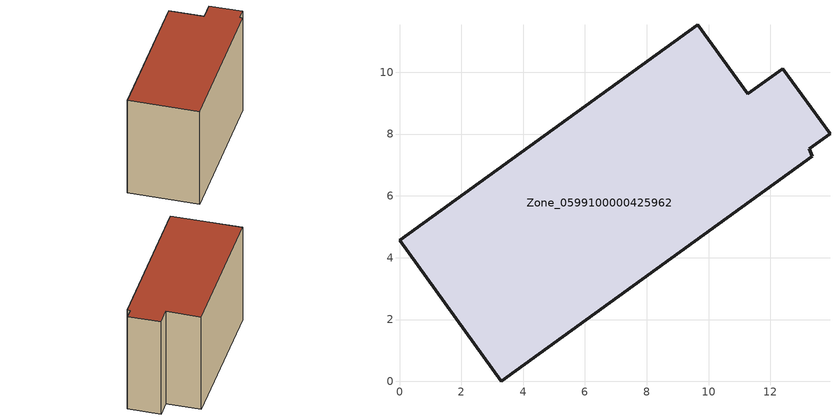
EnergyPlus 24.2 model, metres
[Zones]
Zone_0599100000425962
 floor ground (C_G): 9.65,11.54 11.27,9.3 12.39,10.11 13.93,8.01 13.26,7.53 13.35,7.29 3.29,0 0,4.56 z0
 wall outside (C_F): 11.27,9.3 9.65,11.54 0,4.56 3.29,0 13.35,7.29 13.26,7.53 13.93,8.01 12.39,10.11 11.27,9.3 z0:8.51
 roof outside (C_R): 13.35,7.29 13.26,7.53 13.93,8.01 12.39,10.11 11.27,9.3 9.65,11.54 0,4.56 3.29,0 z8.51
[BUILDING]
Pand.0599100000425962: North Axis=0; Terrain=City; Loads Convergence Tolerance Value=0.04; Temperature Convergence Tolerance Value=0.4; Solar Distribution=FullExterior; Maximum Number of Warmup Days=25; Minimum Number of Warmup Days=1
[Site:Location]
Rotterdam.The.Hague.AP_ZH_NLD Design_Conditions: Latitude=51.96; Longitude=4.45; Time Zone=1; Elevation=-4.5
[SITE:GROUNDTEMPERATURE:BUILDINGSURFACE]
18, 18, 18, 18, 18, 18, 18, 18, 18, 18, 18, 18
[MATERIAL] Thermal Absorptance=0.9; Solar Absorptance=0.7; Visible Absorptance=0.7
Name | Roughness | Thickness | Conductivity | Density | Specific Heat
G.TC.2006-2014 | MediumSmooth | 0.15 | 0.06 | 540 | 1210
F.TC.2006-2014 | Rough | 0.3 | 0.12 | 1920 | 840
R.TC.2006-2014 | MediumRough | 0.2 | 0.08 | 1500 | 1000
[CONSTRUCTION]
C_G: G.TC.2006-2014
C_F: F.TC.2006-2014
C_R: R.TC.2006-2014
[ZONE]
Zone_0599100000425962: Type=1; Multiplier=1; Ceiling Height=Autocalculate; Volume=Autocalculate; Floor Area=autocalculate; Part of Total Floor Area=Yes
[ZONEINFILTRATION:DESIGNFLOWRATE]
Infil_Zone_0599100000425962: Zone or ZoneList or Space or SpaceList=Zone_0599100000425962; Schedule=AlwaysOn; Design Flow Rate Calculation Method=Flow/Area; Flow Rate per Floor Area=0.0015; Constant Term Coefficient=1; Temperature Term Coefficient=0; Velocity Term Coefficient=0; Velocity Squared Term Coefficient=0
[HVACTEMPLATE:ZONE:IDEALLOADSAIRSYSTEM]
Zone_0599100000425962: Maximum Heating Supply Air Temperature=50; Minimum Cooling Supply Air Temperature=13; Maximum Heating Supply Air Humidity Ratio=0.0156; Minimum Cooling Supply Air Humidity Ratio=0.0077; Heating Limit=NoLimit; Cooling Limit=NoLimit; Dehumidification Control Type=ConstantSensibleHeatRatio; Cooling Sensible Heat Ratio=0.7; Dehumidification Setpoint=60; Humidification Control Type=None; Humidification Setpoint=30; Outdoor Air Method=None; Outdoor Air Flow Rate per Person=0.00944; Outdoor Air Flow Rate per Zone Floor Area=0; Outdoor Air Flow Rate per Zone=0; Demand Controlled Ventilation Type=None; Outdoor Air Economizer Type=NoEconomizer; Heat Recovery Type=None; Sensible Heat Recovery Effectiveness=0.7; Latent Heat Recovery Effectiveness=0.65
[ZONECONTROL:THERMOSTAT]
ThermostatControl_Zone_0599100000425962: Zone or ZoneList=Zone_0599100000425962; Control Type Schedule=DualSetpointControlType; Control 1=Thermostat_Zone_0599100000425962; Temperature Difference Between Cutout And Setpoint=0
[THERMOSTATSETPOINT:DUALSETPOINT]
Thermostat_Zone_0599100000425962: Heating Setpoint Temperature Schedule=HeatingSetpoint_Zone_0599100000425962; Cooling Setpoint Temperature Schedule=CoolingSetpoint_Zone_0599100000425962
[SCHEDULE:COMPACT]
HeatingSetpoint_Zone_0599100000425962: Through: 12/31, For: AllDays, Until: 24:00, 21
CoolingSetpoint_Zone_0599100000425962: Through: 12/31, For: AllDays, Until: 24:00, 24
DualSetpointControlType: Through: 12/31, For: AllDays, Until: 24:00, 4
AlwaysOn: Through: 12/31, For: AllDays, Until: 24:00, 1
